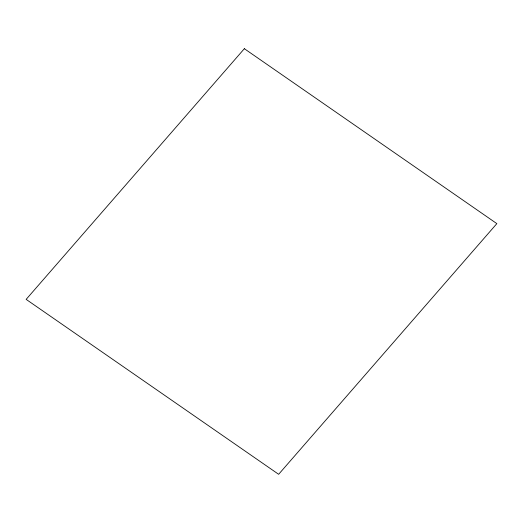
<?xml version="1.0" encoding="UTF-8"?>
<svg xmlns="http://www.w3.org/2000/svg" width="523" height="523" viewBox="0 0 523 523"><rect width="100%" height="100%" fill="white"/><g stroke="black" fill="none" stroke-linecap="round" stroke-linejoin="round"><path stroke-width="0.78" d="M244.352 48.698L26.15 299.378L278.648 474.302L496.85 223.622L244.352 48.698"/></g></svg>
